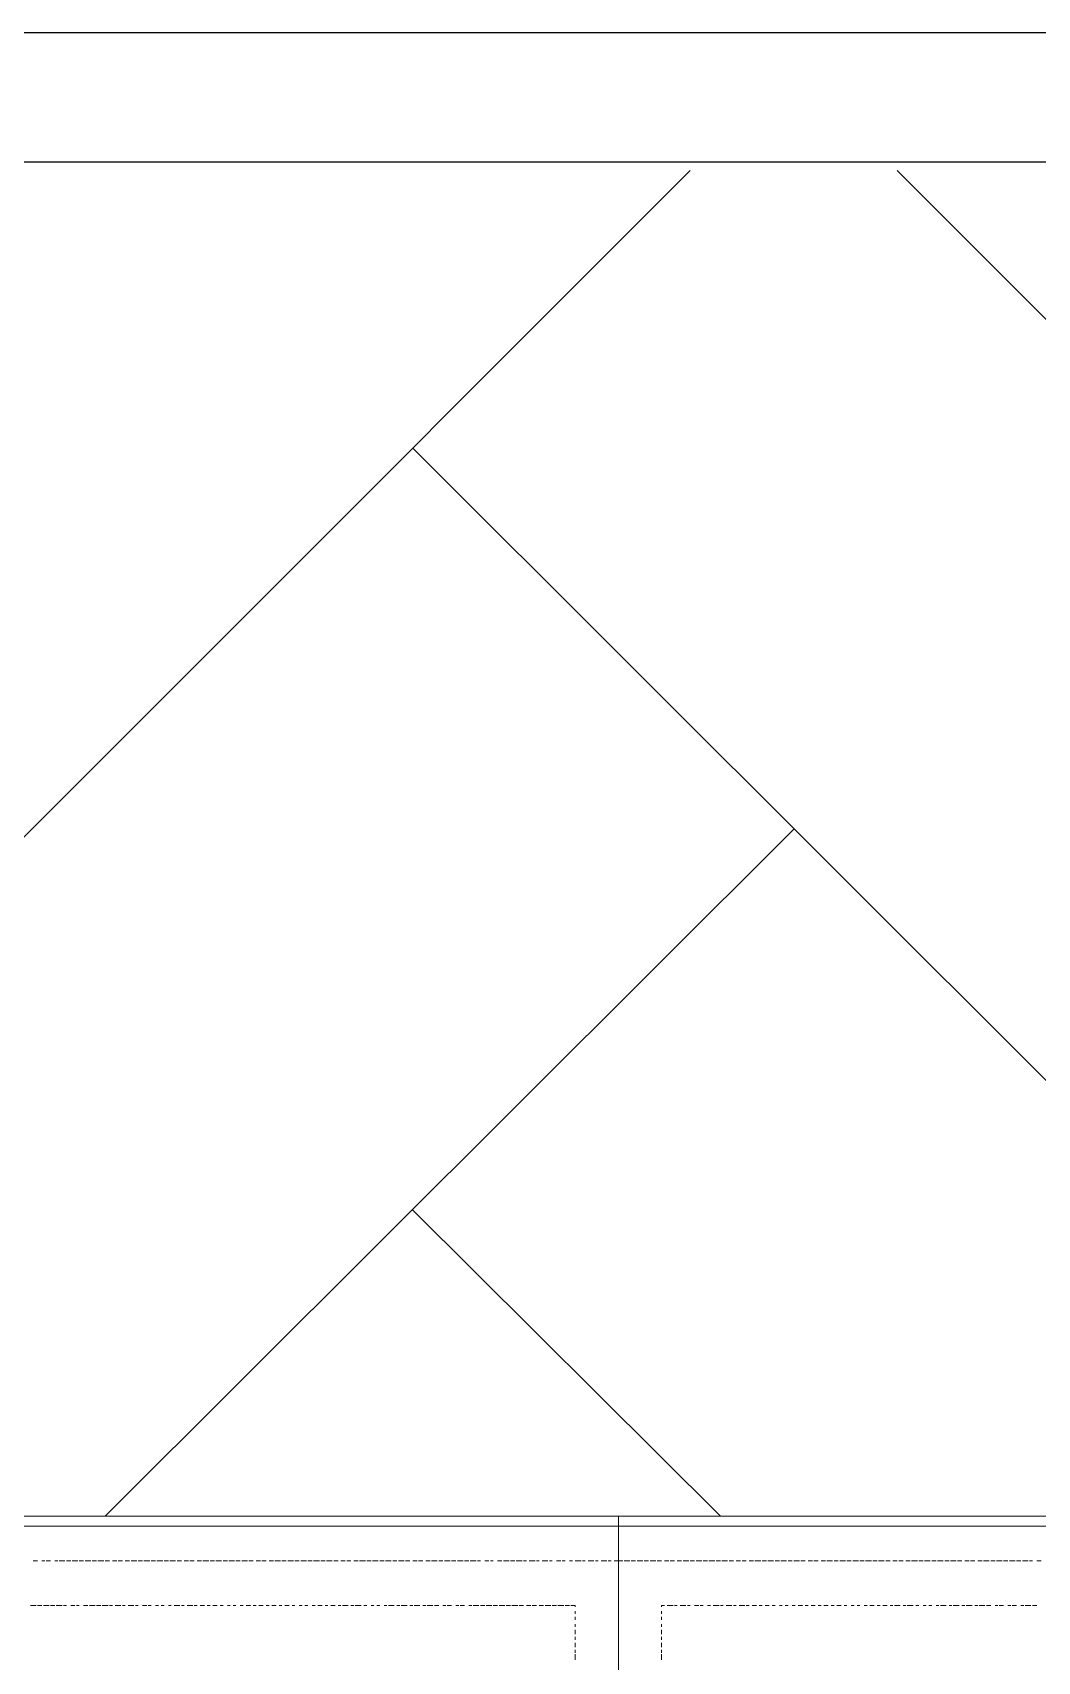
# Model space of a CAD drawing. Header units: millimetres. Extents: x 2928 to 3112, y 1220 to 1280.
# Drawn here: x 2969.883 to 2971.048, y 1265.586 to 1267.474 of the extents above; entities that cross this region are included whole.
import ezdxf

# ---------------------------------------------------------------- set-up
doc = ezdxf.new("R2010")
doc.units = ezdxf.units.MM

msp = doc.modelspace()

# ---------------------------------------------------------------- linework, layer by layer
at = {"color": 7, "linetype": 'Continuous', "lineweight": -2, "true_color": 0x000007}
for points in [[(2937.08126, 1265.3073), (2937.07792, 1267.474), (2938.98795, 1267.474), (2985.45528, 1267.474), (2985.45528, 1236.87356), (2938.98795, 1236.87356), (2937.08126, 1236.87356), (2937.08126, 1238.60692)], [(2937.23126, 1265.3073), (2937.23126, 1267.32399), (2938.98795, 1267.32399), (2985.30528, 1267.32399), (2985.30528, 1237.02356), (2938.98795, 1237.02356), (2937.22793, 1237.02356), (2937.22793, 1238.60692)]]:
    msp.add_lwpolyline(points, close=True, dxfattribs=at)
at = {"color": 252, "linetype": 'Continuous', "lineweight": 13, "true_color": 0x989898}
msp.add_lwpolyline([(2978.19518, 1267.32399), (2978.19518, 1267.474), (2940.68131, 1267.474), (2940.68131, 1267.32399)], close=True, dxfattribs=at)
at = {"color": 9, "linetype": 'Continuous', "lineweight": 13, "true_color": 0xbababa}
for points in [[(2969.44005, 1266.10898), (2970.64507, 1267.31399), (2970.64507, 1267.31399)], [(2971.64842, 1266.55065), (2970.88507, 1267.31399), (2970.88507, 1267.31399)], [(2971.56342, 1265.75397), (2970.3234, 1266.99232), (2970.3234, 1266.99232)], [(2969.96673, 1265.75397), (2970.76507, 1266.55065), (2970.76507, 1266.55065)], [(2970.68007, 1265.75397), (2970.3234, 1266.10898), (2970.3234, 1266.10898)]]:
    msp.add_lwpolyline(points, dxfattribs=at)
at = {"color": 7, "linetype": 'Continuous', "lineweight": 20, "true_color": 0x000007}
for points in [[(2970.56174, 1265.75397), (2968.54671, 1265.75397), (2968.54671, 1265.29896), (2970.56174, 1265.29896)], [(2972.57843, 1265.75397), (2970.56174, 1265.75397), (2970.56174, 1265.29896), (2972.57843, 1265.29896)]]:
    msp.add_lwpolyline(points, close=True, dxfattribs=at)
at = {"color": 253, "linetype": 'Continuous', "lineweight": 5, "true_color": 0x9a9a9a}
for points in [[(2970.56174, 1265.7423), (2968.54671, 1265.7423), (2968.54671, 1265.7423)], [(2972.57843, 1265.7423), (2970.56174, 1265.7423), (2970.56174, 1265.7423)]]:
    msp.add_lwpolyline(points, dxfattribs=at)
at = {"color": 252, "linetype": 'Continuous', "lineweight": 13, "true_color": 0x989898}
for points in [[(2969.88839, 1265.7023), (2969.88339, 1265.7023), (2969.88339, 1265.7023)], [(2969.89673, 1265.7023), (2969.89339, 1265.7023), (2969.89339, 1265.7023)], [(2969.90339, 1265.7023), (2969.89839, 1265.7023), (2969.89839, 1265.7023)], [(2969.91173, 1265.7023), (2969.90839, 1265.7023), (2969.90839, 1265.7023)], [(2969.92006, 1265.7023), (2969.91339, 1265.7023), (2969.91339, 1265.7023)], [(2969.92673, 1265.7023), (2969.92173, 1265.7023), (2969.92173, 1265.7023)], [(2969.93506, 1265.7023), (2969.92839, 1265.7023), (2969.92839, 1265.7023)], [(2969.94173, 1265.7023), (2969.93673, 1265.7023), (2969.93673, 1265.7023)], [(2969.95006, 1265.7023), (2969.94339, 1265.7023), (2969.94339, 1265.7023)], [(2969.95673, 1265.7023), (2969.95173, 1265.7023), (2969.95173, 1265.7023)], [(2969.96506, 1265.7023), (2969.95839, 1265.7023), (2969.95839, 1265.7023)], [(2969.97173, 1265.7023), (2969.96673, 1265.7023), (2969.96673, 1265.7023)], [(2969.98006, 1265.7023), (2969.97506, 1265.7023), (2969.97506, 1265.7023)], [(2969.98673, 1265.7023), (2969.98173, 1265.7023), (2969.98173, 1265.7023)], [(2969.99506, 1265.7023), (2969.99006, 1265.7023), (2969.99006, 1265.7023)], [(2970.00339, 1265.7023), (2969.99673, 1265.7023), (2969.99673, 1265.7023)], [(2970.01006, 1265.7023), (2970.00506, 1265.7023), (2970.00506, 1265.7023)], [(2970.01839, 1265.7023), (2970.01173, 1265.7023), (2970.01173, 1265.7023)], [(2970.02506, 1265.7023), (2970.02006, 1265.7023), (2970.02006, 1265.7023)], [(2970.03339, 1265.7023), (2970.02673, 1265.7023), (2970.02673, 1265.7023)], [(2970.04006, 1265.7023), (2970.03506, 1265.7023), (2970.03506, 1265.7023)], [(2970.04839, 1265.7023), (2970.04173, 1265.7023), (2970.04173, 1265.7023)], [(2970.05506, 1265.7023), (2970.05006, 1265.7023), (2970.05006, 1265.7023)], [(2970.06339, 1265.7023), (2970.05839, 1265.7023), (2970.05839, 1265.7023)], [(2970.07006, 1265.7023), (2970.06506, 1265.7023), (2970.06506, 1265.7023)], [(2970.07839, 1265.7023), (2970.07339, 1265.7023), (2970.07339, 1265.7023)], [(2970.08673, 1265.7023), (2970.08006, 1265.7023), (2970.08006, 1265.7023)], [(2970.09339, 1265.7023), (2970.08839, 1265.7023), (2970.08839, 1265.7023)], [(2970.10173, 1265.7023), (2970.09506, 1265.7023), (2970.09506, 1265.7023)], [(2970.1084, 1265.7023), (2970.1034, 1265.7023), (2970.1034, 1265.7023)], [(2970.11673, 1265.7023), (2970.11006, 1265.7023), (2970.11006, 1265.7023)], [(2970.1234, 1265.7023), (2970.1184, 1265.7023), (2970.1184, 1265.7023)], [(2970.13173, 1265.7023), (2970.12506, 1265.7023), (2970.12506, 1265.7023)], [(2970.1384, 1265.7023), (2970.1334, 1265.7023), (2970.1334, 1265.7023)], [(2970.14673, 1265.7023), (2970.14173, 1265.7023), (2970.14173, 1265.7023)], [(2970.1534, 1265.7023), (2970.1484, 1265.7023), (2970.1484, 1265.7023)], [(2970.16173, 1265.7023), (2970.15673, 1265.7023), (2970.15673, 1265.7023)], [(2970.17006, 1265.7023), (2970.1634, 1265.7023), (2970.1634, 1265.7023)], [(2970.17673, 1265.7023), (2970.17173, 1265.7023), (2970.17173, 1265.7023)], [(2970.18506, 1265.7023), (2970.1784, 1265.7023), (2970.1784, 1265.7023)], [(2970.19173, 1265.7023), (2970.18673, 1265.7023), (2970.18673, 1265.7023)], [(2970.20006, 1265.7023), (2970.1934, 1265.7023), (2970.1934, 1265.7023)], [(2970.20673, 1265.7023), (2970.20173, 1265.7023), (2970.20173, 1265.7023)], [(2970.21506, 1265.7023), (2970.2084, 1265.7023), (2970.2084, 1265.7023)], [(2970.22173, 1265.7023), (2970.21673, 1265.7023), (2970.21673, 1265.7023)], [(2970.23006, 1265.7023), (2970.2234, 1265.7023), (2970.2234, 1265.7023)], [(2970.23673, 1265.7023), (2970.23173, 1265.7023), (2970.23173, 1265.7023)], [(2970.24506, 1265.7023), (2970.24006, 1265.7023), (2970.24006, 1265.7023)], [(2970.25173, 1265.7023), (2970.24673, 1265.7023), (2970.24673, 1265.7023)], [(2970.26006, 1265.7023), (2970.25506, 1265.7023), (2970.25506, 1265.7023)], [(2970.2684, 1265.7023), (2970.26173, 1265.7023), (2970.26173, 1265.7023)], [(2970.27506, 1265.7023), (2970.27006, 1265.7023), (2970.27006, 1265.7023)], [(2970.2834, 1265.7023), (2970.27673, 1265.7023), (2970.27673, 1265.7023)], [(2970.29006, 1265.7023), (2970.28506, 1265.7023), (2970.28506, 1265.7023)], [(2970.2984, 1265.7023), (2970.29173, 1265.7023), (2970.29173, 1265.7023)], [(2970.30506, 1265.7023), (2970.30006, 1265.7023), (2970.30006, 1265.7023)], [(2970.3134, 1265.7023), (2970.30673, 1265.7023), (2970.30673, 1265.7023)], [(2970.32006, 1265.7023), (2970.31506, 1265.7023), (2970.31506, 1265.7023)], [(2970.3284, 1265.7023), (2970.3234, 1265.7023), (2970.3234, 1265.7023)], [(2970.33507, 1265.7023), (2970.33007, 1265.7023), (2970.33007, 1265.7023)], [(2970.3434, 1265.7023), (2970.3384, 1265.7023), (2970.3384, 1265.7023)], [(2970.35173, 1265.7023), (2970.34507, 1265.7023), (2970.34507, 1265.7023)], [(2970.3584, 1265.7023), (2970.3534, 1265.7023), (2970.3534, 1265.7023)], [(2970.36673, 1265.7023), (2970.36007, 1265.7023), (2970.36007, 1265.7023)], [(2970.3734, 1265.7023), (2970.3684, 1265.7023), (2970.3684, 1265.7023)], [(2970.38173, 1265.7023), (2970.37507, 1265.7023), (2970.37507, 1265.7023)], [(2970.3884, 1265.7023), (2970.3834, 1265.7023), (2970.3834, 1265.7023)], [(2970.39673, 1265.7023), (2970.39007, 1265.7023), (2970.39007, 1265.7023)], [(2970.40173, 1265.7023), (2970.3984, 1265.7023), (2970.3984, 1265.7023)], [(2970.41173, 1265.7023), (2970.40673, 1265.7023), (2970.40673, 1265.7023)], [(2970.41673, 1265.7023), (2970.4134, 1265.7023), (2970.4134, 1265.7023)], [(2970.42673, 1265.7023), (2970.42173, 1265.7023), (2970.42173, 1265.7023)], [(2970.43507, 1265.7023), (2970.4284, 1265.7023), (2970.4284, 1265.7023)], [(2970.44173, 1265.7023), (2970.43673, 1265.7023), (2970.43673, 1265.7023)], [(2970.45007, 1265.7023), (2970.4434, 1265.7023), (2970.4434, 1265.7023)], [(2970.45507, 1265.7023), (2970.45173, 1265.7023), (2970.45173, 1265.7023)], [(2970.46507, 1265.7023), (2970.4584, 1265.7023), (2970.4584, 1265.7023)], [(2970.47007, 1265.7023), (2970.46673, 1265.7023), (2970.46673, 1265.7023)], [(2970.48007, 1265.7023), (2970.4734, 1265.7023), (2970.4734, 1265.7023)], [(2970.48507, 1265.7023), (2970.48173, 1265.7023), (2970.48173, 1265.7023)], [(2970.49507, 1265.7023), (2970.49007, 1265.7023), (2970.49007, 1265.7023)], [(2970.50007, 1265.7023), (2970.49673, 1265.7023), (2970.49673, 1265.7023)], [(2970.5084, 1265.7023), (2970.50507, 1265.7023), (2970.50507, 1265.7023)], [(2970.5184, 1265.7023), (2970.51173, 1265.7023), (2970.51173, 1265.7023)], [(2970.5234, 1265.7023), (2970.52007, 1265.7023), (2970.52007, 1265.7023)], [(2970.5334, 1265.7023), (2970.52673, 1265.7023), (2970.52673, 1265.7023)], [(2970.5384, 1265.7023), (2970.53507, 1265.7023), (2970.53507, 1265.7023)], [(2970.5484, 1265.7023), (2970.54173, 1265.7023), (2970.54173, 1265.7023)], [(2970.5534, 1265.7023), (2970.55007, 1265.7023), (2970.55007, 1265.7023)], [(2970.56174, 1265.7023), (2970.55673, 1265.7023), (2970.55673, 1265.7023)], [(2970.56674, 1265.7023), (2970.56174, 1265.7023), (2970.56174, 1265.7023)], [(2970.57507, 1265.7023), (2970.5684, 1265.7023), (2970.5684, 1265.7023)], [(2970.58174, 1265.7023), (2970.57674, 1265.7023), (2970.57674, 1265.7023)], [(2970.59007, 1265.7023), (2970.5834, 1265.7023), (2970.5834, 1265.7023)], [(2970.59674, 1265.7023), (2970.59174, 1265.7023), (2970.59174, 1265.7023)], [(2970.60507, 1265.7023), (2970.5984, 1265.7023), (2970.5984, 1265.7023)], [(2970.61174, 1265.7023), (2970.60674, 1265.7023), (2970.60674, 1265.7023)], [(2970.62007, 1265.7023), (2970.61507, 1265.7023), (2970.61507, 1265.7023)], [(2970.62674, 1265.7023), (2970.62174, 1265.7023), (2970.62174, 1265.7023)], [(2970.63507, 1265.7023), (2970.63007, 1265.7023), (2970.63007, 1265.7023)], [(2970.6434, 1265.7023), (2970.63674, 1265.7023), (2970.63674, 1265.7023)], [(2970.65007, 1265.7023), (2970.64507, 1265.7023), (2970.64507, 1265.7023)], [(2970.6584, 1265.7023), (2970.65174, 1265.7023), (2970.65174, 1265.7023)], [(2970.66507, 1265.7023), (2970.66007, 1265.7023), (2970.66007, 1265.7023)], [(2970.6734, 1265.7023), (2970.66674, 1265.7023), (2970.66674, 1265.7023)], [(2970.68007, 1265.7023), (2970.67507, 1265.7023), (2970.67507, 1265.7023)], [(2970.6884, 1265.7023), (2970.68174, 1265.7023), (2970.68174, 1265.7023)], [(2970.69507, 1265.7023), (2970.69007, 1265.7023), (2970.69007, 1265.7023)], [(2970.7034, 1265.7023), (2970.6984, 1265.7023), (2970.6984, 1265.7023)], [(2970.71007, 1265.7023), (2970.70507, 1265.7023), (2970.70507, 1265.7023)], [(2970.7184, 1265.7023), (2970.7134, 1265.7023), (2970.7134, 1265.7023)], [(2970.72674, 1265.7023), (2970.72007, 1265.7023), (2970.72007, 1265.7023)], [(2970.7334, 1265.7023), (2970.7284, 1265.7023), (2970.7284, 1265.7023)], [(2970.74174, 1265.7023), (2970.73507, 1265.7023), (2970.73507, 1265.7023)], [(2970.7484, 1265.7023), (2970.7434, 1265.7023), (2970.7434, 1265.7023)], [(2970.75674, 1265.7023), (2970.75007, 1265.7023), (2970.75007, 1265.7023)], [(2970.7634, 1265.7023), (2970.7584, 1265.7023), (2970.7584, 1265.7023)], [(2970.77174, 1265.7023), (2970.76507, 1265.7023), (2970.76507, 1265.7023)], [(2970.7784, 1265.7023), (2970.7734, 1265.7023), (2970.7734, 1265.7023)], [(2970.78674, 1265.7023), (2970.78174, 1265.7023), (2970.78174, 1265.7023)], [(2970.7934, 1265.7023), (2970.7884, 1265.7023), (2970.7884, 1265.7023)], [(2970.80174, 1265.7023), (2970.79674, 1265.7023), (2970.79674, 1265.7023)], [(2970.81007, 1265.7023), (2970.80341, 1265.7023), (2970.80341, 1265.7023)], [(2970.81674, 1265.7023), (2970.81174, 1265.7023), (2970.81174, 1265.7023)], [(2970.82507, 1265.7023), (2970.81841, 1265.7023), (2970.81841, 1265.7023)], [(2970.83174, 1265.7023), (2970.82674, 1265.7023), (2970.82674, 1265.7023)], [(2970.84007, 1265.7023), (2970.83341, 1265.7023), (2970.83341, 1265.7023)], [(2970.84674, 1265.7023), (2970.84174, 1265.7023), (2970.84174, 1265.7023)], [(2970.85507, 1265.7023), (2970.84841, 1265.7023), (2970.84841, 1265.7023)], [(2970.86174, 1265.7023), (2970.85674, 1265.7023), (2970.85674, 1265.7023)], [(2970.87007, 1265.7023), (2970.86341, 1265.7023), (2970.86341, 1265.7023)], [(2970.87674, 1265.7023), (2970.87174, 1265.7023), (2970.87174, 1265.7023)], [(2970.88507, 1265.7023), (2970.88007, 1265.7023), (2970.88007, 1265.7023)], [(2970.89174, 1265.7023), (2970.88674, 1265.7023), (2970.88674, 1265.7023)], [(2970.90007, 1265.7023), (2970.89507, 1265.7023), (2970.89507, 1265.7023)], [(2970.90841, 1265.7023), (2970.90174, 1265.7023), (2970.90174, 1265.7023)], [(2970.91507, 1265.7023), (2970.91007, 1265.7023), (2970.91007, 1265.7023)], [(2970.92341, 1265.7023), (2970.91674, 1265.7023), (2970.91674, 1265.7023)], [(2970.93007, 1265.7023), (2970.92507, 1265.7023), (2970.92507, 1265.7023)], [(2970.93841, 1265.7023), (2970.93174, 1265.7023), (2970.93174, 1265.7023)], [(2970.94507, 1265.7023), (2970.94007, 1265.7023), (2970.94007, 1265.7023)], [(2970.95341, 1265.7023), (2970.94674, 1265.7023), (2970.94674, 1265.7023)], [(2970.96007, 1265.7023), (2970.95507, 1265.7023), (2970.95507, 1265.7023)], [(2970.96841, 1265.7023), (2970.96341, 1265.7023), (2970.96341, 1265.7023)], [(2970.97507, 1265.7023), (2970.97007, 1265.7023), (2970.97007, 1265.7023)], [(2970.98341, 1265.7023), (2970.97841, 1265.7023), (2970.97841, 1265.7023)], [(2970.99174, 1265.7023), (2970.98507, 1265.7023), (2970.98507, 1265.7023)], [(2970.99841, 1265.7023), (2970.99341, 1265.7023), (2970.99341, 1265.7023)], [(2971.00674, 1265.7023), (2971.00007, 1265.7023), (2971.00007, 1265.7023)], [(2971.01341, 1265.7023), (2971.00841, 1265.7023), (2971.00841, 1265.7023)], [(2971.02174, 1265.7023), (2971.01507, 1265.7023), (2971.01507, 1265.7023)], [(2971.02841, 1265.7023), (2971.02341, 1265.7023), (2971.02341, 1265.7023)], [(2971.03674, 1265.7023), (2971.03008, 1265.7023), (2971.03008, 1265.7023)], [(2971.04174, 1265.7023), (2971.03841, 1265.7023), (2971.03841, 1265.7023)], [(2971.05174, 1265.7023), (2971.04674, 1265.7023), (2971.04674, 1265.7023)], [(2969.88673, 1265.65064), (2969.88006, 1265.65064), (2969.88006, 1265.65064)], [(2969.89339, 1265.65064), (2969.88839, 1265.65064), (2969.88839, 1265.65064)], [(2969.90173, 1265.65064), (2969.89506, 1265.65064), (2969.89506, 1265.65064)], [(2969.90839, 1265.65064), (2969.90339, 1265.65064), (2969.90339, 1265.65064)], [(2969.91673, 1265.65064), (2969.91006, 1265.65064), (2969.91006, 1265.65064)], [(2969.92173, 1265.65064), (2969.91839, 1265.65064), (2969.91839, 1265.65064)], [(2969.93173, 1265.65064), (2969.92673, 1265.65064), (2969.92673, 1265.65064)], [(2969.93673, 1265.65064), (2969.93339, 1265.65064), (2969.93339, 1265.65064)], [(2969.94673, 1265.65064), (2969.94173, 1265.65064), (2969.94173, 1265.65064)], [(2969.95506, 1265.65064), (2969.94839, 1265.65064), (2969.94839, 1265.65064)], [(2969.96173, 1265.65064), (2969.95673, 1265.65064), (2969.95673, 1265.65064)], [(2969.97006, 1265.65064), (2969.96339, 1265.65064), (2969.96339, 1265.65064)], [(2969.97506, 1265.65064), (2969.97173, 1265.65064), (2969.97173, 1265.65064)], [(2969.98506, 1265.65064), (2969.97839, 1265.65064), (2969.97839, 1265.65064)], [(2969.99006, 1265.65064), (2969.98673, 1265.65064), (2969.98673, 1265.65064)], [(2970.00006, 1265.65064), (2969.99339, 1265.65064), (2969.99339, 1265.65064)], [(2970.00506, 1265.65064), (2970.00173, 1265.65064), (2970.00173, 1265.65064)], [(2970.01506, 1265.65064), (2970.01006, 1265.65064), (2970.01006, 1265.65064)], [(2970.02006, 1265.65064), (2970.01673, 1265.65064), (2970.01673, 1265.65064)], [(2970.02839, 1265.65064), (2970.02506, 1265.65064), (2970.02506, 1265.65064)], [(2970.03506, 1265.65064), (2970.03173, 1265.65064), (2970.03173, 1265.65064)], [(2970.04339, 1265.65064), (2970.04006, 1265.65064), (2970.04006, 1265.65064)], [(2970.05339, 1265.65064), (2970.04673, 1265.65064), (2970.04673, 1265.65064)], [(2970.05839, 1265.65064), (2970.05506, 1265.65064), (2970.05506, 1265.65064)], [(2970.06839, 1265.65064), (2970.06173, 1265.65064), (2970.06173, 1265.65064)], [(2970.07339, 1265.65064), (2970.07006, 1265.65064), (2970.07006, 1265.65064)], [(2970.08173, 1265.65064), (2970.07673, 1265.65064), (2970.07673, 1265.65064)], [(2970.08839, 1265.65064), (2970.08506, 1265.65064), (2970.08506, 1265.65064)], [(2970.09673, 1265.65064), (2970.09173, 1265.65064), (2970.09173, 1265.65064)], [(2970.1034, 1265.65064), (2970.10006, 1265.65064), (2970.10006, 1265.65064)], [(2970.11173, 1265.65064), (2970.1084, 1265.65064), (2970.1084, 1265.65064)], [(2970.1184, 1265.65064), (2970.11506, 1265.65064), (2970.11506, 1265.65064)], [(2970.12673, 1265.65064), (2970.1234, 1265.65064), (2970.1234, 1265.65064)], [(2970.13506, 1265.65064), (2970.13006, 1265.65064), (2970.13006, 1265.65064)], [(2970.14173, 1265.65064), (2970.1384, 1265.65064), (2970.1384, 1265.65064)], [(2970.15006, 1265.65064), (2970.14506, 1265.65064), (2970.14506, 1265.65064)], [(2970.15673, 1265.65064), (2970.1534, 1265.65064), (2970.1534, 1265.65064)], [(2970.16506, 1265.65064), (2970.16006, 1265.65064), (2970.16006, 1265.65064)], [(2970.17173, 1265.65064), (2970.1684, 1265.65064), (2970.1684, 1265.65064)], [(2970.18006, 1265.65064), (2970.17506, 1265.65064), (2970.17506, 1265.65064)], [(2970.18673, 1265.65064), (2970.1834, 1265.65064), (2970.1834, 1265.65064)], [(2970.19506, 1265.65064), (2970.19173, 1265.65064), (2970.19173, 1265.65064)], [(2970.20173, 1265.65064), (2970.1984, 1265.65064), (2970.1984, 1265.65064)], [(2970.21006, 1265.65064), (2970.20673, 1265.65064), (2970.20673, 1265.65064)], [(2970.2184, 1265.65064), (2970.2134, 1265.65064), (2970.2134, 1265.65064)], [(2970.22506, 1265.65064), (2970.22173, 1265.65064), (2970.22173, 1265.65064)], [(2970.2334, 1265.65064), (2970.2284, 1265.65064), (2970.2284, 1265.65064)], [(2970.24006, 1265.65064), (2970.23673, 1265.65064), (2970.23673, 1265.65064)], [(2970.2484, 1265.65064), (2970.24173, 1265.65064), (2970.24173, 1265.65064)], [(2970.25506, 1265.65064), (2970.25173, 1265.65064), (2970.25173, 1265.65064)], [(2970.2634, 1265.65064), (2970.25673, 1265.65064), (2970.25673, 1265.65064)], [(2970.27006, 1265.65064), (2970.26673, 1265.65064), (2970.26673, 1265.65064)], [(2970.2784, 1265.65064), (2970.27506, 1265.65064), (2970.27506, 1265.65064)], [(2970.28506, 1265.65064), (2970.28173, 1265.65064), (2970.28173, 1265.65064)], [(2970.2934, 1265.65064), (2970.29006, 1265.65064), (2970.29006, 1265.65064)], [(2970.30173, 1265.65064), (2970.29506, 1265.65064), (2970.29506, 1265.65064)], [(2970.3084, 1265.65064), (2970.30506, 1265.65064), (2970.30506, 1265.65064)], [(2970.31673, 1265.65064), (2970.31006, 1265.65064), (2970.31006, 1265.65064)], [(2970.3234, 1265.65064), (2970.32006, 1265.65064), (2970.32006, 1265.65064)], [(2970.33173, 1265.65064), (2970.32506, 1265.65064), (2970.32506, 1265.65064)], [(2970.3384, 1265.65064), (2970.33507, 1265.65064), (2970.33507, 1265.65064)], [(2970.34673, 1265.65064), (2970.34007, 1265.65064), (2970.34007, 1265.65064)], [(2970.3534, 1265.65064), (2970.3484, 1265.65064), (2970.3484, 1265.65064)], [(2970.36173, 1265.65064), (2970.3584, 1265.65064), (2970.3584, 1265.65064)], [(2970.3684, 1265.65064), (2970.3634, 1265.65064), (2970.3634, 1265.65064)], [(2970.37673, 1265.65064), (2970.3734, 1265.65064), (2970.3734, 1265.65064)], [(2970.3834, 1265.65064), (2970.3784, 1265.65064), (2970.3784, 1265.65064)], [(2970.39173, 1265.65064), (2970.3884, 1265.65064), (2970.3884, 1265.65064)], [(2970.40007, 1265.65064), (2970.3934, 1265.65064), (2970.3934, 1265.65064)], [(2970.40673, 1265.65064), (2970.40173, 1265.65064), (2970.40173, 1265.65064)], [(2970.41507, 1265.65064), (2970.4084, 1265.65064), (2970.4084, 1265.65064)], [(2970.42173, 1265.65064), (2970.41673, 1265.65064), (2970.41673, 1265.65064)], [(2970.43007, 1265.65064), (2970.4234, 1265.65064), (2970.4234, 1265.65064)], [(2970.43673, 1265.65064), (2970.43173, 1265.65064), (2970.43173, 1265.65064)], [(2970.44507, 1265.65064), (2970.4384, 1265.65064), (2970.4384, 1265.65064)], [(2970.45173, 1265.65064), (2970.44673, 1265.65064), (2970.44673, 1265.65064)], [(2970.46007, 1265.65064), (2970.45507, 1265.65064), (2970.45507, 1265.65064)], [(2970.46673, 1265.65064), (2970.46173, 1265.65064), (2970.46173, 1265.65064)], [(2970.47507, 1265.65064), (2970.47007, 1265.65064), (2970.47007, 1265.65064)], [(2970.4834, 1265.65064), (2970.47673, 1265.65064), (2970.47673, 1265.65064)], [(2970.49007, 1265.65064), (2970.48507, 1265.65064), (2970.48507, 1265.65064)], [(2970.4984, 1265.65064), (2970.49173, 1265.65064), (2970.49173, 1265.65064)], [(2970.50507, 1265.65064), (2970.50007, 1265.65064), (2970.50007, 1265.65064)], [(2970.51173, 1265.64897), (2970.51173, 1265.65064), (2970.50673, 1265.65064)], [(2970.51173, 1265.64064), (2970.51173, 1265.64397), (2970.51173, 1265.64397)], [(2970.51173, 1265.63397), (2970.51173, 1265.6373), (2970.51173, 1265.6373)], [(2970.61174, 1265.65064), (2970.61174, 1265.64897), (2970.61174, 1265.64897)], [(2970.61507, 1265.65064), (2970.61174, 1265.65064), (2970.61174, 1265.65064)], [(2970.61174, 1265.64397), (2970.61174, 1265.64064), (2970.61174, 1265.64064)], [(2970.61174, 1265.6373), (2970.61174, 1265.63397), (2970.61174, 1265.63397)], [(2970.62507, 1265.65064), (2970.6184, 1265.65064), (2970.6184, 1265.65064)], [(2970.63007, 1265.65064), (2970.62674, 1265.65064), (2970.62674, 1265.65064)], [(2970.64007, 1265.65064), (2970.6334, 1265.65064), (2970.6334, 1265.65064)], [(2970.64507, 1265.65064), (2970.64174, 1265.65064), (2970.64174, 1265.65064)], [(2970.65507, 1265.65064), (2970.65007, 1265.65064), (2970.65007, 1265.65064)], [(2970.66007, 1265.65064), (2970.65674, 1265.65064), (2970.65674, 1265.65064)], [(2970.6684, 1265.65064), (2970.66507, 1265.65064), (2970.66507, 1265.65064)], [(2970.6784, 1265.65064), (2970.67174, 1265.65064), (2970.67174, 1265.65064)], [(2970.6834, 1265.65064), (2970.68007, 1265.65064), (2970.68007, 1265.65064)], [(2970.6934, 1265.65064), (2970.68674, 1265.65064), (2970.68674, 1265.65064)], [(2970.6984, 1265.65064), (2970.69507, 1265.65064), (2970.69507, 1265.65064)], [(2970.7084, 1265.65064), (2970.70174, 1265.65064), (2970.70174, 1265.65064)], [(2970.7134, 1265.65064), (2970.71007, 1265.65064), (2970.71007, 1265.65064)], [(2970.72174, 1265.65064), (2970.71674, 1265.65064), (2970.71674, 1265.65064)], [(2970.7284, 1265.65064), (2970.72507, 1265.65064), (2970.72507, 1265.65064)], [(2970.73674, 1265.65064), (2970.73174, 1265.65064), (2970.73174, 1265.65064)], [(2970.7434, 1265.65064), (2970.74007, 1265.65064), (2970.74007, 1265.65064)], [(2970.75174, 1265.65064), (2970.7484, 1265.65064), (2970.7484, 1265.65064)], [(2970.7584, 1265.65064), (2970.75507, 1265.65064), (2970.75507, 1265.65064)], [(2970.76674, 1265.65064), (2970.7634, 1265.65064), (2970.7634, 1265.65064)], [(2970.77507, 1265.65064), (2970.77007, 1265.65064), (2970.77007, 1265.65064)], [(2970.78174, 1265.65064), (2970.7784, 1265.65064), (2970.7784, 1265.65064)], [(2970.79007, 1265.65064), (2970.78507, 1265.65064), (2970.78507, 1265.65064)], [(2970.79674, 1265.65064), (2970.7934, 1265.65064), (2970.7934, 1265.65064)], [(2970.80507, 1265.65064), (2970.80007, 1265.65064), (2970.80007, 1265.65064)], [(2970.81174, 1265.65064), (2970.80841, 1265.65064), (2970.80841, 1265.65064)], [(2970.82007, 1265.65064), (2970.81507, 1265.65064), (2970.81507, 1265.65064)], [(2970.82674, 1265.65064), (2970.82341, 1265.65064), (2970.82341, 1265.65064)], [(2970.83507, 1265.65064), (2970.83174, 1265.65064), (2970.83174, 1265.65064)], [(2970.84174, 1265.65064), (2970.83841, 1265.65064), (2970.83841, 1265.65064)], [(2970.85007, 1265.65064), (2970.84674, 1265.65064), (2970.84674, 1265.65064)], [(2970.85841, 1265.65064), (2970.85341, 1265.65064), (2970.85341, 1265.65064)], [(2970.86507, 1265.65064), (2970.86174, 1265.65064), (2970.86174, 1265.65064)], [(2970.87341, 1265.65064), (2970.86841, 1265.65064), (2970.86841, 1265.65064)], [(2970.88007, 1265.65064), (2970.87674, 1265.65064), (2970.87674, 1265.65064)], [(2970.88841, 1265.65064), (2970.88174, 1265.65064), (2970.88174, 1265.65064)], [(2970.89507, 1265.65064), (2970.89174, 1265.65064), (2970.89174, 1265.65064)], [(2970.90341, 1265.65064), (2970.89674, 1265.65064), (2970.89674, 1265.65064)], [(2970.91007, 1265.65064), (2970.90674, 1265.65064), (2970.90674, 1265.65064)], [(2970.91841, 1265.65064), (2970.91507, 1265.65064), (2970.91507, 1265.65064)], [(2970.92507, 1265.65064), (2970.92174, 1265.65064), (2970.92174, 1265.65064)], [(2970.93341, 1265.65064), (2970.93007, 1265.65064), (2970.93007, 1265.65064)], [(2970.94174, 1265.65064), (2970.93507, 1265.65064), (2970.93507, 1265.65064)], [(2970.94841, 1265.65064), (2970.94507, 1265.65064), (2970.94507, 1265.65064)], [(2970.95674, 1265.65064), (2970.95007, 1265.65064), (2970.95007, 1265.65064)], [(2970.96341, 1265.65064), (2970.96007, 1265.65064), (2970.96007, 1265.65064)], [(2970.97174, 1265.65064), (2970.96507, 1265.65064), (2970.96507, 1265.65064)], [(2970.97841, 1265.65064), (2970.97507, 1265.65064), (2970.97507, 1265.65064)], [(2970.98674, 1265.65064), (2970.98007, 1265.65064), (2970.98007, 1265.65064)], [(2970.99341, 1265.65064), (2970.98841, 1265.65064), (2970.98841, 1265.65064)], [(2971.00174, 1265.65064), (2970.99841, 1265.65064), (2970.99841, 1265.65064)], [(2971.00841, 1265.65064), (2971.00341, 1265.65064), (2971.00341, 1265.65064)], [(2971.01674, 1265.65064), (2971.01341, 1265.65064), (2971.01341, 1265.65064)], [(2971.02341, 1265.65064), (2971.01841, 1265.65064), (2971.01841, 1265.65064)], [(2971.03174, 1265.65064), (2971.02841, 1265.65064), (2971.02841, 1265.65064)], [(2971.04008, 1265.65064), (2971.03341, 1265.65064), (2971.03341, 1265.65064)], [(2971.04674, 1265.65064), (2971.04174, 1265.65064), (2971.04174, 1265.65064)], [(2970.51173, 1265.62564), (2970.51173, 1265.62897), (2970.51173, 1265.62897)], [(2970.51173, 1265.6173), (2970.51173, 1265.6223), (2970.51173, 1265.6223)], [(2970.61174, 1265.62897), (2970.61174, 1265.62564), (2970.61174, 1265.62564)], [(2970.61174, 1265.6223), (2970.61174, 1265.6173), (2970.61174, 1265.6173)], [(2970.51173, 1265.61064), (2970.51173, 1265.61397), (2970.51173, 1265.61397)], [(2970.51173, 1265.6023), (2970.51173, 1265.6073), (2970.51173, 1265.6073)], [(2970.51173, 1265.59564), (2970.51173, 1265.59897), (2970.51173, 1265.59897)], [(2970.61174, 1265.61397), (2970.61174, 1265.61064), (2970.61174, 1265.61064)], [(2970.61174, 1265.6073), (2970.61174, 1265.6023), (2970.61174, 1265.6023)], [(2970.61174, 1265.59897), (2970.61174, 1265.59564), (2970.61174, 1265.59564)], [(2970.51173, 1265.5873), (2970.51173, 1265.59397), (2970.51173, 1265.59397)], [(2970.61174, 1265.59397), (2970.61174, 1265.5873), (2970.61174, 1265.5873)]]:
    msp.add_lwpolyline(points, dxfattribs=at)

doc.saveas('drawing.dxf')
